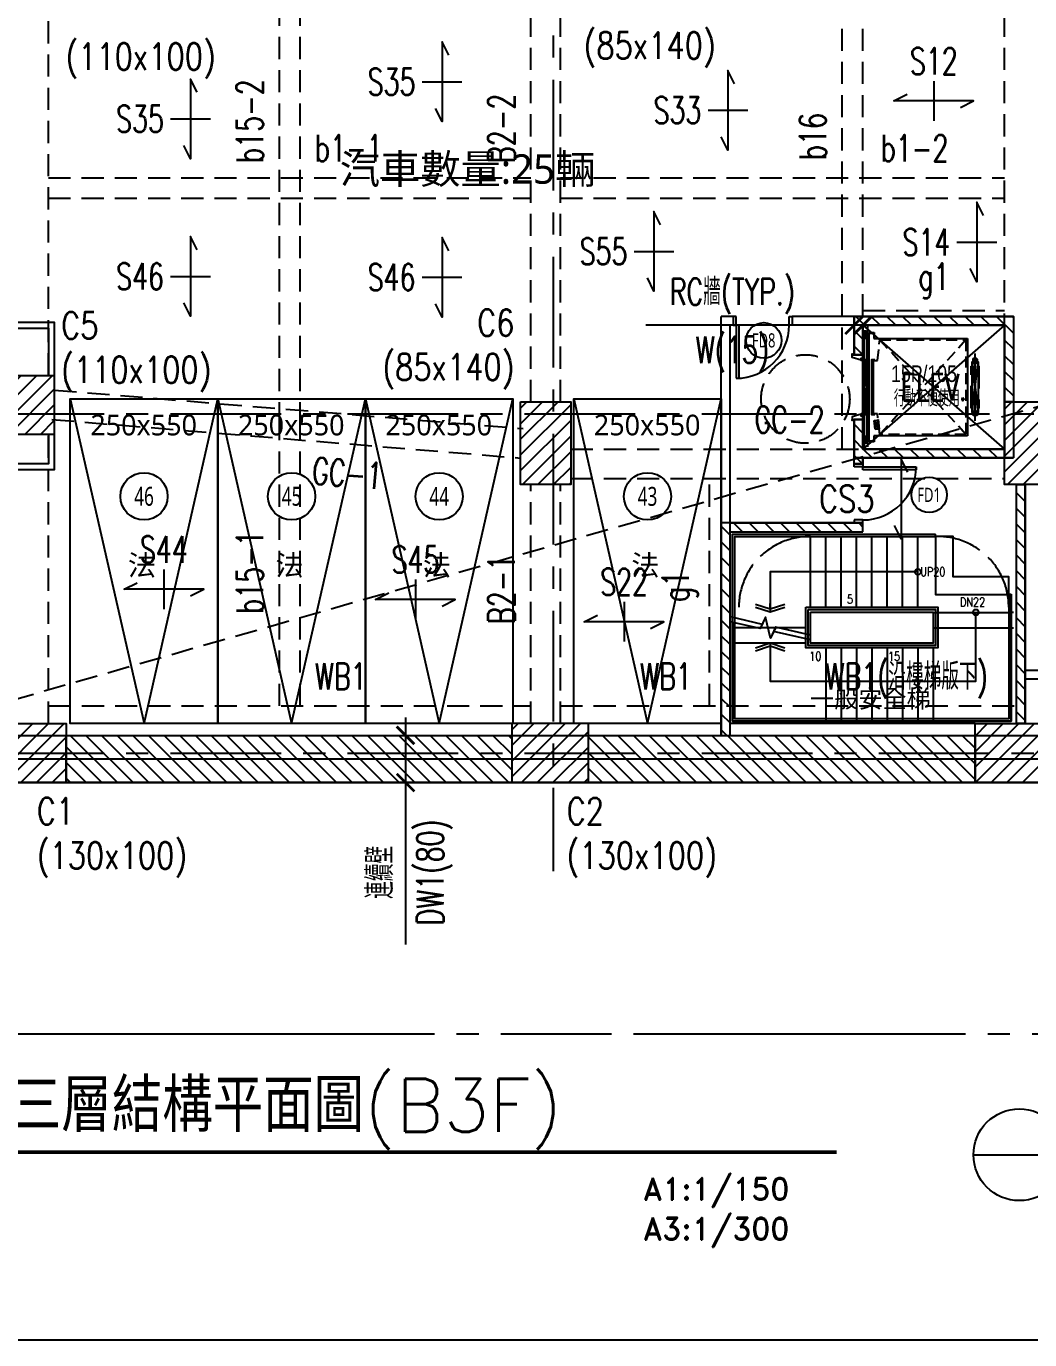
# Model space of a CAD drawing. Header units: millimetres. Extents: x -3377 to 119122, y -22007 to 15479.
# Drawn here: x 15917 to 17617, y 3880 to 6106 of the extents above; entities that cross this region are included whole.
import ezdxf
from ezdxf.enums import TextEntityAlignment as Align

# ---------------------------------------------------------------- set-up
doc = ezdxf.new("R2010")
doc.units = ezdxf.units.MM
doc.header["$LTSCALE"] = 150
doc.header["$MEASUREMENT"] = 0
for name, pattern in [('CENTER', [2, 1.25, -0.25, 0.25, -0.25]), ('CONTINOUS', [0]), ('DIVIDE2', [15.875, 6.35, -3.175, 0, -3.175, 0, -3.175]), ('DOT', [0.25, 0, -0.25]), ('HIDDEN', [0.375, 0.25, -0.125]), ('HIDDEN2', [0.1875, 0.125, -0.0625]), ('HIDDENX2', [0.75, 0.5, -0.25]), ('PHANTOM2', [31.75, 15.875, -3.175, 3.175, -3.175, 3.175, -3.175])]:
    doc.linetypes.add(name, pattern=pattern)
doc.layers.get('0').update_dxf_attribs({"plot": 0})
for name, color, linetype, plot in [('AREA', 3, 'Continuous', False), ('LABEL', 1, 'Continuous', False), ('OPEN-TAG', 4, 'Continuous', False), ('S-ARCH', 252, 'Continuous', False)]:
    doc.layers.add(name, color=color, linetype=linetype, plot=plot)
for name, color, linetype in [('BEAM', 251, 'DOT'), ('CENTER', 1, 'CENTER'), ('COL', 1, 'Continuous'), ('DIM1', 7, 'Continuous'), ('Duct', 1, 'Continuous'), ('E-TXT', 7, 'Continuous'), ('HIDDEN', 2, 'HIDDEN'), ('OPEN', 4, 'Continuous'), ('OTHER', 4, 'Continuous'), ('PARK', 4, 'Continuous'), ('S-COL', 7, 'Continuous'), ('S-COLB', 4, 'HIDDEN'), ('S-CONC', 7, 'Continuous'), ('S-CONCWALL', 30, 'Continuous'), ('S-DIM', 2, 'Continuous'), ('S-GRID', 1, 'CENTER'), ('S-HATCH-COL', 13, 'Continuous'), ('S-HATCH-CONC', 124, 'Continuous'), ('S-HATCH-CONCWALL', 161, 'Continuous'), ('S-OPEN', 13, 'Continuous'), ('S-RCBMB', 3, 'HIDDEN'), ('S-RCBMG', 2, 'HIDDEN'), ('S-SITE', 34, 'CENTER'), ('S-SLAB', 5, 'Continuous'), ('S-SLABT', 2, 'Continuous'), ('S-STAIR', 1, 'Continuous'), ('S-TEXT', 2, 'Continuous'), ('S-TEXTB', 3, 'Continuous'), ('S-TEXTC', 3, 'Continuous'), ('S-TEXTG', 2, 'Continuous'), ('S-TITLE', 2, 'Continuous'), ('STAIR', 4, 'Continuous'), ('STAIR3', 7, 'Continuous'), ('TEXT', 2, 'Continuous'), ('TITLE', 6, 'Continuous'), ('WALL', 2, 'Continuous'), ('WALL2', 3, 'Continuous')]:
    doc.layers.add(name, color=color, linetype=linetype)
doc.styles.add('3E', font='simplex.shx', dxfattribs={"width": 0.8, "height": 45, "bigfont": 'dayus.shx'})
doc.styles.add('C1', font='', dxfattribs={"bigfont": 'japanese.shx'})
doc.styles.add('CD1', font='romand', dxfattribs={"height": 3})
doc.styles.add('CHINA', font='romans.shx', dxfattribs={"width": 0.8, "bigfont": 'china.shx'})
doc.styles.add('CHINESET', font='c2.shx', dxfattribs={"bigfont": 'china.shx'})
doc.styles.add('CS4', font='romans.shx', dxfattribs={"width": 0.7, "height": 45, "bigfont": 'lsp.shx'})
doc.styles.add('HH', font='')
doc.styles.get('C1').set_extended_font_data('微軟正黑體')
doc.styles.get('HH').set_extended_font_data('Microsoft JhengHei')
doc.dimstyles.new('DIM150', dxfattribs={"dimscale": 15, "dimtxt": 3, "dimasz": 2, "dimexe": 2, "dimexo": 2, "dimgap": 1, "dimtad": 1, "dimdec": 1, "dimdsep": 46, "dimtxsty": 'CS4', "dimblk1": 'ARCHTICK', "dimblk2": 'ARCHTICK', "dimsah": 1, "dimcen": 2, "dimdle": 2, "dimadec": 0, "dimazin": 0, "dimtfac": 1, "dimtdec": 1, "dimtmove": 0, "dimatfit": 3, "dimldrblk": 'TAA', "dimfxl": 0, "dimtolj": 1, "dimarcsym": 0})

# ---------------------------------------------------------------- blocks, each defined once
blk = doc.blocks.new('LINE')
at = {"layer": 'S-GRID'}
for points in [[(-7410.87, -244.9), (-7410.87, -3085.91)], [(-11059.11, -2310.91), (-4810.87, -2310.91)], [(-11059.11, -2885.91), (-4810.87, -2885.91)]]:
    blk.add_lwpolyline(points, dxfattribs=at)
blk = doc.blocks.new('CONC')
for points in [[(-8235.9, -2855.9), (-7480.9, -2855.9), (-7480.9, -2935.9), (-8235.9, -2935.9)], [(-7350.9, -2855.9), (-6695.9, -2855.9), (-6695.9, -2935.9), (-7350.9, -2935.9)]]:
    blk.add_lwpolyline(points, close=True)
blk = doc.blocks.new('COL(B4F-B2F)')
for points in [[(-8365.9, -2245.9), (-8255.9, -2245.9), (-8255.9, -2345.9), (-8365.9, -2345.9)], [(-7465.9, -2290.9), (-7380.9, -2290.9), (-7380.9, -2430.9), (-7465.9, -2430.9)], [(-6645.9, -2290.9), (-6560.9, -2290.9), (-6560.9, -2430.9), (-6645.9, -2430.9)], [(-8365.9, -2835.9), (-8235.9, -2835.9), (-8235.9, -2935.9), (-8365.9, -2935.9)], [(-7350.9, -2835.9), (-7480.9, -2835.9), (-7480.9, -2935.9), (-7350.9, -2935.9)], [(-6695.9, -2835.9), (-6565.9, -2835.9), (-6565.9, -2935.9), (-6695.9, -2935.9)]]:
    blk.add_lwpolyline(points, close=True)
blk = doc.blocks.new('_ARCHTICK')
at = {"color": 0, "linetype": 'ByBlock', "const_width": 0.15}
blk.add_lwpolyline([(-0.5, -0.5), (0.5, 0.5)], dxfattribs=at)
blk = doc.blocks.new('*D40')
at = {"layer": 'DEFPOINTS', "color": 0, "transparency": 16777216}
for p in [(17319.9, 5599.2), (17319.9, 5599.2), (17334.9, 5599.2)]:
    blk.add_point(p, dxfattribs=at)
at = {"layer": 'S-DIM', "color": 0, "lineweight": -2, "transparency": 16777216}
for p, q in [((17319.9, 5599.2), (16967.2, 5599.2)), ((17334.9, 5599.2), (17319.9, 5599.2)), ((17334.9, 5599.2), (17364.9, 5599.2))]:
    blk.add_line(p, q, dxfattribs=at)
at = {"layer": 'S-DIM', "color": 0, "lineweight": -2, "transparency": 16777216, "xscale": 30, "yscale": 30, "zscale": 30}
blk.add_blockref('_ARCHTICK', (17319.9, 5599.2), dxfattribs=at)
at = {"layer": 'S-DIM', "color": 0, "lineweight": -2, "transparency": 16777216, "xscale": 30, "yscale": 30, "zscale": 30, "rotation": 180}
blk.add_blockref('_ARCHTICK', (17334.9, 5599.2), dxfattribs=at)
at = {"layer": 'S-DIM', "color": 0, "transparency": 16777216, "char_height": 45, "attachment_point": 5, "style": 'CS4'}
for s, insert in [('\\A1;RC牆(TYP.)', (17113.6, 5648.5)), ('\\A1;W(15)', (17113.6, 5549.9))]:
    blk.add_mtext(s, dxfattribs=dict(at, insert=insert))
blk = doc.blocks.new('TAA')
at = {"linetype": 'Continuous'}
blk.add_line((0, 0), (-1.663, 0), dxfattribs=at)
blk.add_solid([(-1.5, -0.25), (-1.5, 0.25), (0, 0)], dxfattribs=at)
blk = doc.blocks.new('*D38')
at = {"layer": 'DEFPOINTS', "color": 0, "transparency": 16777216}
for p in [(16559.9, 4904.2), (16559.9, 4824.2), (16559.9, 4824.2)]:
    blk.add_point(p, dxfattribs=at)
at = {"layer": 'S-DIM', "color": 0, "lineweight": -2, "transparency": 16777216}
for p, q in [((16559.9, 4934.2), (16559.9, 4824.2)), ((16559.9, 4824.2), (16559.9, 4549.9))]:
    blk.add_line(p, q, dxfattribs=at)
at = {"layer": 'S-DIM', "color": 0, "lineweight": -2, "transparency": 16777216, "xscale": 30, "yscale": 30, "zscale": 30}
for p, rotation in [((16559.9, 4904.2), 90), ((16559.9, 4824.2), 270)]:
    blk.add_blockref('_ARCHTICK', p, dxfattribs=dict(at, rotation=rotation))
at = {"layer": 'S-DIM', "color": 0, "transparency": 16777216, "char_height": 45, "attachment_point": 5, "rotation": 90, "style": 'CS4'}
for s, insert in [('\\A1;DW1(80)', (16609.2, 4672.1)), ('\\A1;連續壁', (16516.7, 4672.1))]:
    blk.add_mtext(s, dxfattribs=dict(at, insert=insert))
blk = doc.blocks.new('STAIR(B3F-B1F)')
at = {"linetype": 'CONTINOUS'}
for p, q in [((-6762.9, -2518.9), (-6762.9, -2514.9)), ((-6974.9, -2638.9), (-6974.9, -2518.9)), ((-6948.9, -2638.9), (-6948.9, -2518.9)), ((-6922.9, -2638.9), (-6922.9, -2518.9)), ((-6896.9, -2638.9), (-6896.9, -2518.9)), ((-6870.9, -2638.9), (-6870.9, -2518.9)), ((-6844.9, -2638.9), (-6844.9, -2518.9)), ((-6818.9, -2638.9), (-6818.9, -2518.9)), ((-6792.9, -2638.9), (-6792.9, -2518.9)), ((-6638.9, -2616.9), (-6634.9, -2616.9)), ((-6766.9, -2647.5), (-6638.9, -2647.5)), ((-6634.9, -2646.9), (-6630.9, -2646.9)), ((-6766.9, -2673.5), (-6638.9, -2673.5)), ((-6634.9, -2673.5), (-6630.9, -2673.5)), ((-6948.9, -2707.9), (-6948.9, -2835.9)), ((-6922.9, -2707.9), (-6922.9, -2835.9)), ((-6896.9, -2707.9), (-6896.9, -2835.9)), ((-6870.9, -2707.9), (-6870.9, -2835.9)), ((-6844.9, -2707.9), (-6844.9, -2835.9)), ((-6818.9, -2707.9), (-6818.9, -2835.9)), ((-6792.9, -2707.9), (-6792.9, -2835.9)), ((-6766.9, -2707.9), (-6766.9, -2835.9))]:
    blk.add_line(p, q, dxfattribs=at)
for p, q in [((-7042.9, -2642.3), (-7042.9, -2632.3)), ((-7110.9, -2654.7), (-7056.4, -2667.7)), ((-6974.9, -2694.3), (-7037.3, -2680.2)), ((-7042.9, -2704.9), (-7042.9, -2714.9)), ((-6695.9, -2835.9), (-7110.9, -2835.9))]:
    blk.add_line(p, q)
for points in [[(-6634.9, -2616.9), (-6634.9, -2831.9), (-7106.9, -2831.9), (-7106.9, -2514.9), (-6762.9, -2514.9)], [(-6638.9, -2616.9), (-6638.9, -2827.9), (-7102.9, -2827.9), (-7102.9, -2518.9), (-6762.9, -2518.9)], [(-7106.9, -2664.5), (-7106.9, -2831.9), (-6634.9, -2831.9), (-6634.9, -2616.9)], [(-6982.9, -2673.9), (-7102.9, -2673.9)], [(-6982.9, -2699.9), (-7102.9, -2699.9)]]:
    blk.add_lwpolyline(points, dxfattribs=at)
for points in [[(-6792.9, -2578.9), (-7042.9, -2578.9), (-7042.9, -2647.3)], [(-7018.1, -2634.2), (-7042.9, -2642.3), (-7067.7, -2634.2)], [(-7018.1, -2639.2), (-7042.9, -2647.3), (-7067.7, -2639.2)], [(-7042.9, -2699.9), (-7042.9, -2763.9), (-6694.7, -2763.9), (-6694.7, -2647.5)], [(-6974.9, -2686.1), (-7033.7, -2672.8), (-7042.5, -2691.3), (-7051.1, -2655.9), (-7059.9, -2675.1), (-7110.9, -2663.5)], [(-7018.1, -2708), (-7042.9, -2699.9), (-7067.7, -2708)], [(-7018.1, -2713), (-7042.9, -2704.9), (-7067.7, -2713)]]:
    blk.add_lwpolyline(points)
for points in [[(-6982.9, -2638.9), (-6758.9, -2638.9), (-6758.9, -2707.9), (-6982.9, -2707.9)], [(-6978.9, -2642.9), (-6762.9, -2642.9), (-6762.9, -2703.9), (-6978.9, -2703.9)], [(-6974.9, -2646.9), (-6766.9, -2646.9), (-6766.9, -2699.9), (-6974.9, -2699.9)]]:
    blk.add_lwpolyline(points, close=True, dxfattribs=at)
for centre in [(-6792.9, -2578.9), (-6694.7, -2647.5)]:
    blk.add_circle(centre, 5)
at = {"linetype": 'HIDDEN'}
for centre, start, end in [((-6976.2, -2638.9), 89.3861, 179.8934), ((-6758.9, -2638.9), 0, 90)]:
    blk.add_arc(centre, 120, start, end, dxfattribs=at)
at = {"style": 'CHINA', "width": 0.8}
for s, p in [('UP', (-6788.8, -2586.2)), ('DN', (-6721.5, -2637.5))]:
    blk.add_text(s, height=15, dxfattribs=at).set_placement(p)
blk = doc.blocks.new('WALL(B3F-B2F)')
for points in [[(-6645.9, -2290.9), (-6645.9, -2160.9), (-6885.9, -2160.9), (-6885.9, -2210.9), (-6900.9, -2210.9), (-6900.9, -2145.9), (-6630.9, -2145.9), (-6630.9, -2290.9), (-6645.9, -2290.9)], [(-6645.9, -2385.9), (-6885.9, -2385.9), (-6885.9, -2395.9), (-6900.9, -2395.9), (-6900.9, -2320.9), (-6885.9, -2320.9), (-6885.9, -2370.9), (-6645.9, -2370.9), (-6645.9, -2385.9)], [(-6885.9, -2510.9), (-6885.9, -2495.9), (-7125.9, -2495.9), (-7125.9, -2855.9), (-7110.9, -2855.9), (-7110.9, -2510.9), (-6885.9, -2510.9)]]:
    blk.add_lwpolyline(points)
blk.add_lwpolyline([(-6610.9, -2835.9), (-6625.9, -2835.9), (-6625.9, -2430.9), (-6610.9, -2430.9)], close=True)
blk = doc.blocks.new('DwFm')
blk.add_lwpolyline([(-12110.4, -3880.1), (0, -3880.1)])
at = {"layer": 'DEFPOINTS', "color": 252, "linetype": 'HIDDEN'}
blk.add_lwpolyline([(-6560.9, -2290.9), (-12110.4, -3880.1)], dxfattribs=at)
blk = doc.blocks.new('A$C0CC372D5')
at = {"color": 252, "ltscale": 10}
for p, q in [((-323.2, 108), (-323.2, 120)), ((-323.2, -58), (-323.2, -80))]:
    blk.add_line(p, q, dxfattribs=at)
at = {"color": 252, "linetype": 'HIDDEN2'}
for p, q in [((-150.5, 105), (-296.5, -55)), ((-150.5, -55), (-296.5, 105))]:
    blk.add_line(p, q, dxfattribs=at)
at = {"color": 252, "linetype": 'DIVIDE2'}
for points in [[(-324, -25.2), (-324, -67.5), (-318, -67.5), (-318, 117.5), (-324, 117.5), (-324, 75.2)], [(-305.9, -57.5), (-305.9, -67.9), (-314.5, -67.9), (-314.5, 117.9), (-305.9, 117.9), (-305.9, 107.5)]]:
    blk.add_lwpolyline(points, dxfattribs=at)
at = {"color": 252, "ltscale": 10}
for points in [[(-319.5, 108), (-319.5, 120), (-323.5, 120), (-323.5, 108)], [(-307, -21.5), (-307, 71.5), (-310.8, 71.5), (-310.8, -21.5)], [(-319.5, -58), (-319.5, -70), (-323.5, -70), (-323.5, -58)]]:
    blk.add_lwpolyline(points, close=True, dxfattribs=at)
at = {"color": 252, "linetype": 'PHANTOM2'}
blk.add_lwpolyline([(-317.5, -62.5), (-317.5, 112.5), (-322.8, 112.5), (-322.8, -62.5)], close=True, dxfattribs=at)
blk.add_lwpolyline([(-314.5, 25), (-314.5, 116.5), (-306.5, 116.5), (-306.5, 107.5), (-148, 107.5), (-148, -57.5), (-306.5, -57.5), (-306.5, -66.5), (-314.5, -66.5), (-314.5, 25)], dxfattribs=at)
at = {"color": 252, "linetype": 'HIDDEN2'}
for points in [[(-306.5, 73), (-306.5, 70), (-300.5, 70), (-296.5, 105), (-150.5, 105), (-150.5, -55), (-296.5, -55), (-300.5, -20), (-306.5, -20), (-306.5, -23)], [(-304.5, -46.4), (-298.1, -45.7), (-306.2, -31.5), (-298.1, -45.7), (-304.5, -46.4), (-306.2, -31.5), (-299.8, -30.8), (-298.1, -45.7), (-299.8, -30.8), (-304.5, -46.4)], [(-299.8, -30.8), (-299.8, -30), (-299.3, -30), (-297.5, -46.4), (-298, -46.4), (-298.1, -45.7)]]:
    blk.add_lwpolyline(points, dxfattribs=at)
at = {"color": 252, "ltscale": 10}
for points in [[(-325, 81.5), (-325, 80), (-323.8, 74.4), (-322.8, 74.4), (-322.8, 70), (-327.8, 70), (-327.8, 73.9), (-327.8, 71), (-343, 75), (-343, 81.5), (-343, 80), (-340, 80), (-340, 81.5), (-340, 80), (-325, 80)], [(-317.2, 25), (-317.2, 26.8), (-318.3, 26.8), (-318.3, 71.5), (-322.3, 71.5), (-322.3, -21.5), (-318.3, -21.5), (-318.3, 23.2), (-317.2, 23.2), (-317.2, 25)], [(-130, 68), (-140, 68), (-130, -18), (-140, 68), (-130, 68), (-130, -18), (-140, -18), (-140, 68), (-140, -18), (-130, 68)], [(-325, -31.5), (-325, -30), (-323.8, -24.4), (-322.8, -24.4), (-322.8, -20), (-327.8, -20), (-327.8, -23.9), (-327.8, -21), (-343, -25), (-343, -31.5), (-343, -30), (-340, -30), (-340, -31.5), (-340, -30), (-325, -30)]]:
    blk.add_lwpolyline(points, dxfattribs=at)
for points in [[(-139, 68.5), (-131, 68.5), (-131, 71.8), (-132.5, 73.3), (-133.9, 73.3), (-133.9, 69.7, -0.414214), (-134.1, 69.5), (-135.9, 69.5, -0.414214), (-136.1, 69.7), (-136.1, 73.3), (-137.5, 73.3), (-139, 71.8), (-139, 68), (-131, 68), (-131, 68.5)], [(-139, -18.4), (-131, -18.4), (-131, -21.8), (-132.5, -23.3), (-133.9, -23.3), (-133.9, -19.7, 0.414214), (-134.1, -19.5), (-135.9, -19.5, 0.414214), (-136.1, -19.7), (-136.1, -23.3), (-137.5, -23.3), (-139, -21.8), (-139, -18), (-131, -18), (-131, -18.4)]]:
    blk.add_lwpolyline(points, format="xyb", dxfattribs=at)
for centre in [(-321.7, 116.5), (-321.7, 116.5), (-321.7, 111.5), (-321.7, 111.5), (-321.7, -61.5), (-321.7, -61.5), (-321.7, -66.5), (-321.7, -66.5)]:
    blk.add_circle(centre, 0.425, dxfattribs=at)
at = {"color": 252, "linetype": 'HIDDENX2'}
for centre, start, end in [((-415.3, -348), 89.3861, 179.8934), ((-198, -348), 0, 90)]:
    blk.add_arc(centre, 120, start, end, dxfattribs=at)
at = {"layer": 'AREA', "color": 252}
blk.add_lwpolyline([(-910, 1305), (-2160.2, 1305, 1.444326), (-2878.4, -605), (-1801.2, -605), (1040, -605), (1040, 70), (1560, 70), (1560, 710), (1040, 710), (1040, 1305), (5, 1305), (5, 1335), (-910, 1335)], format="xyb", close=True, dxfattribs=at)
at = {"layer": 'BEAM', "color": 252, "linetype": 'HIDDEN'}
blk.add_line((-317.5, 130), (-317.5, -80), dxfattribs=at)
at = {"layer": 'CENTER', "color": 252}
blk.add_line((-135, -32.1), (-135, 82.1), dxfattribs=at)
at = {"layer": 'COL', "color": 252}
for points in [[(-1805, 45), (-1695, 45), (-1695, -55), (-1805, -55)], [(-905, 0), (-820, 0), (-820, -140), (-905, -140)], [(-85, 0), (0, 0), (0, -140), (-85, -140)], [(-1805, -545), (-1675, -545), (-1675, -645), (-1805, -645)], [(-790, -545), (-920, -545), (-920, -645), (-790, -645)], [(-135, -545), (-5, -545), (-5, -645), (-135, -645)]]:
    blk.add_lwpolyline(points, close=True, dxfattribs=at)
at = {"layer": 'DIM1', "color": 252, "linetype": 'HIDDEN'}
blk.add_circle((-422.5, 4.9), 75, dxfattribs=at)
at = {"layer": 'Duct', "color": 252, "linetype": 'CENTER', "ltscale": 3}
blk.add_lwpolyline([(-4158.3, -1071.5), (-4158.3, 185.7), (-4158.4, 1773.2), (1649.9, 1773.1), (1649.4, 185.7), (1649, -1071.5), (-1332.8, -1071.5)], close=True, dxfattribs=at)
at = {"layer": 'HIDDEN', "color": 252}
blk.add_lwpolyline([(-128.5, 60.5), (-128.5, -10.5, -0.414214), (-129, -11), (-130.4, -11, 0.385314), (-130.9, -11.4), (-131.4, -16, -0.385314), (-131.9, -16.5), (-138.1, -16.5, -0.385314), (-138.6, -16), (-139.1, -11.4, 0.385314), (-139.6, -11), (-141, -11, -0.414214), (-141.5, -10.5), (-141.5, 60.5, -0.414214), (-141, 61), (-139.6, 61, 0.385314), (-139.1, 61.5), (-138.6, 66.1, -0.385314), (-138.1, 66.5), (-131.9, 66.5, -0.385314), (-131.4, 66.1), (-130.9, 61.5, 0.385314), (-130.4, 61), (-129, 61, -0.414214), (-128.5, 60.5, -1)], format="xyb", dxfattribs=at)
at = {"layer": 'LABEL', "color": 252}
blk.add_lwpolyline([(-137.8, -1275.7), (1218.4, -1275.7)], dxfattribs=at)
at = {"layer": 'LABEL', "color": 252, "linetype": 'Continuous'}
blk.add_arc((-60, -1275.7), 77.8, 180.0000014999924, 179.9999985000077, dxfattribs=at)
at = {"layer": 'OPEN', "color": 252, "linetype": 'Continuous'}
for p, q in [((-540, 145), (-545, 145)), ((-540, 130), (-540, 145)), ((-450, 130), (-450, 145)), ((-450, 145), (-445, 145)), ((-545, 130), (-540, 130)), ((-540, 130), (-540, 40)), ((-535, 130), (-540, 130)), ((-535, 40), (-535, 130)), ((-445, 130), (-450, 130)), ((-540, 40), (-535, 40)), ((-340, -110), (-340, -105)), ((-325, -110), (-340, -110)), ((-325, -105), (-325, -110)), ((-325, -110), (-235, -110)), ((-325, -115), (-325, -110)), ((-235, -110), (-235, -115)), ((-235, -115), (-325, -115)), ((-325, -200), (-340, -200)), ((-340, -200), (-340, -205)), ((-325, -205), (-325, -200))]:
    blk.add_line(p, q, dxfattribs=at)
for centre in [(-540, 130), (-325, -110)]:
    blk.add_arc(centre, 90, 270, 0, dxfattribs=at)
at = {"layer": 'OPEN-TAG', "color": 252}
for centre in [(-493, 104.3), (-212.9, -157.5)]:
    blk.add_circle(centre, 30, dxfattribs=at)
at = {"layer": 'OTHER', "color": 252}
for p, q in [((-550, -363.8), (-495.5, -376.7)), ((-414, -403.3), (-476.4, -389.3))]:
    blk.add_line(p, q, dxfattribs=at)
blk.add_lwpolyline([(-414, -395.1), (-472.9, -381.9), (-481.7, -400.4), (-490.2, -365), (-499, -384.2), (-550, -372.6)], dxfattribs=at)
at = {"layer": 'PARK', "color": 252}
for points in [[(-1668, 5), (-1418, 5), (-1418, -545), (-1668, -545), (-1668, 5), (-1543, -545), (-1418, 5)], [(-1418, 5), (-1168, 5), (-1168, -545), (-1418, -545), (-1418, 5), (-1293, -545), (-1168, 5)], [(-1168, 5), (-918, 5), (-918, -545), (-1168, -545), (-1168, 5), (-1043, -545), (-918, 5)], [(-815, 5), (-565, 5), (-565, -545), (-815, -545), (-815, 5), (-690, -545), (-565, 5)]]:
    blk.add_lwpolyline(points, dxfattribs=at)
for centre in [(-1543, -160), (-1293, -160), (-1043, -160), (-690, -160)]:
    blk.add_circle(centre, 40, dxfattribs=at)
at = {"layer": 'STAIR', "color": 252, "linetype": 'CONTINOUS'}
for p, q in [((-414, -348), (-414, -228)), ((-388, -348), (-388, -228)), ((-362, -348), (-362, -228)), ((-336, -348), (-336, -228)), ((-310, -348), (-310, -228)), ((-284, -348), (-284, -228)), ((-258, -348), (-258, -228)), ((-232, -348), (-232, -228)), ((-202, -228), (-202, -224)), ((-78, -326), (-74, -326)), ((-74, -356), (-70, -356)), ((-206, -356.6), (-78, -356.6)), ((-206, -382.6), (-78, -382.6)), ((-74, -382.6), (-70, -382.6)), ((-388, -417), (-388, -545)), ((-362, -417), (-362, -545)), ((-336, -417), (-336, -545)), ((-310, -417), (-310, -545)), ((-284, -417), (-284, -545)), ((-258, -417), (-258, -545)), ((-232, -417), (-232, -545)), ((-206, -417), (-206, -545))]:
    blk.add_line(p, q, dxfattribs=at)
for points in [[(-74, -326), (-74, -541), (-546, -541), (-546, -224), (-202, -224)], [(-78, -326), (-78, -537), (-542, -537), (-542, -228), (-202, -228)], [(-202, -296.6), (-202, -326.6), (-78, -326.6), (-78, -296.6), (-146, -296.6), (-172, -296.6), (-172, -228), (-202, -228), (-202, -296), (-202, -326.6)], [(-546, -373.5), (-546, -541), (-74, -541), (-74, -326)], [(-422, -383), (-542, -383)], [(-422, -409), (-542, -409)]]:
    blk.add_lwpolyline(points, dxfattribs=at)
for points in [[(-422, -348), (-198, -348), (-198, -417), (-422, -417)], [(-418, -352), (-202, -352), (-202, -413), (-418, -413)], [(-414, -356), (-206, -356), (-206, -409), (-414, -409)]]:
    blk.add_lwpolyline(points, close=True, dxfattribs=at)
at = {"layer": 'STAIR3', "color": 252}
for p, q in [((-482, -351.4), (-482, -341.4)), ((-482, -414), (-482, -424)), ((-135, -545), (-550, -545))]:
    blk.add_line(p, q, dxfattribs=at)
for points in [[(-232, -288), (-482, -288), (-482, -356.4)], [(-457.2, -343.3), (-482, -351.4), (-506.8, -343.3)], [(-457.2, -348.3), (-482, -356.4), (-506.8, -348.3)], [(-482, -409), (-482, -473), (-133.8, -473), (-133.8, -356.6)], [(-457.2, -417.1), (-482, -409), (-506.8, -417.1)], [(-457.2, -422.1), (-482, -414), (-506.8, -422.1)]]:
    blk.add_lwpolyline(points, dxfattribs=at)
at = {"layer": 'WALL', "color": 252}
for p, q in [((-565, -565), (-565, 145)), ((-545, 145), (-565, 145)), ((-545, 145), (-545, 130)), ((-340, 145), (-445, 145)), ((-445, 145), (-445, 130)), ((-70, 145), (-340, 145)), ((-340, 145), (-340, 80)), ((-70, 145), (-70, -95)), ((-550, -565), (-550, 130)), ((-545, 130), (-550, 130)), ((-340, 130), (-445, 130)), ((-325, 80), (-325, 130)), ((-85, 130), (-325, 130)), ((-310, 130), (-85, 130)), ((-310, 130), (-85, 130)), ((-85, 130), (-85, -80)), ((-340, 80), (-325, 80)), ((-325, -30), (-340, -30)), ((-340, -30), (-340, -95)), ((-325, -80), (-325, -30)), ((-85, -80), (-325, -80)), ((-340, -95), (-70, -95)), ((-70, -95), (-340, -95)), ((-340, -105), (-340, -95)), ((-340, -105), (-325, -105)), ((-325, -105), (-325, -95)), ((-65, -545), (-65, -140)), ((-50, -545), (-50, -140)), ((-550, -205), (-325, -205)), ((-550, -220), (-325, -220)), ((-325, -220), (-325, -205))]:
    blk.add_line(p, q, dxfattribs=at)
for points in [[(-950, 1345), (-2145.3, 1345, 1.434028), (-2878.4, -645), (-1801.2, -645), (1080, -645), (1080, 30), (1600, 30), (1600, 750), (1080, 750), (1080, 1345), (45, 1345), (45, 1375), (-950, 1375)], [(-870, 1265), (-2175.4, 1265, 1.455344), (-2878.4, -565), (-1801.2, -565), (1000, -565), (1000, 110), (1520, 110), (1520, 670), (1000, 670), (1000, 1265), (-35, 1265), (-35, 1295), (-870, 1295)]]:
    blk.add_lwpolyline(points, format="xyb", close=True, dxfattribs=at)
for points in [[(195, -565), (195, -455), (-50, -455)], [(180, -565), (180, -470), (-50, -470)]]:
    blk.add_lwpolyline(points, dxfattribs=at)
at = {"layer": 'WALL2', "color": 252}
for points in [[(-1805, -55), (-1835, -55), (-1835, 135), (-1695, 135), (-1695, 45)], [(-1805, -45), (-1825, -45), (-1825, 125), (-1705, 125), (-1705, 45)], [(-1695, -55), (-1695, -115), (-1835, -115), (-1835, -55)], [(-1705, -55), (-1705, -105), (-1825, -105), (-1825, -55)]]:
    blk.add_lwpolyline(points, dxfattribs=at)
at = {"color": 252, "style": 'HH'}
for s, p in [('250x550', (-1543.6, -56.7)), ('250x550', (-1293.6, -56.7)), ('250x550', (-1043.6, -56.7)), ('250x550', (-690.6, -56.7)), ('法', (-1546.6, -294.2)), ('法', (-1296.6, -294.2)), ('法', (-1046.6, -294.2)), ('法', (-693.6, -294.2))]:
    blk.add_text(s, height=35, dxfattribs=at).set_placement(p, align=Align.CENTER)
at = {"layer": 'E-TXT', "color": 252, "style": 'CHINESET'}
for s, width, p in [('15P/105', 0.8, (-165.8, 33.8)), ('行動不便使用', 0.7, (-160.9, -7.7))]:
    blk.add_text(s, height=28, dxfattribs=dict(at, width=width)).set_placement(p, align=Align.RIGHT)
at = {"layer": 'OPEN-TAG', "color": 252, "style": 'C1', "width": 0.7}
for s, p in [('FD8', (-493.2, 104.3)), ('FD1', (-213, -157.5))]:
    blk.add_text(s, height=24, dxfattribs=at).set_placement(p, align=Align.MIDDLE)
at = {"layer": 'PARK', "color": 252, "style": 'C1', "width": 0.7}
for s, p in [('46', (-1543, -160)), ('45', (-1293, -160)), ('44', (-1043, -160)), ('43', (-690, -160))]:
    blk.add_text(s, height=32, dxfattribs=at).set_placement(p, align=Align.MIDDLE)
at = {"layer": 'TEXT', "color": 252, "style": 'CHINA', "width": 0.8}
for s, p in [('UP20', (-227.9, -295.3)), ('5', (-352.3, -341.8)), ('DN22', (-160.6, -346.6)), ('10', (-416.1, -438.6)), ('15', (-282.5, -438.6))]:
    blk.add_text(s, height=15, dxfattribs=at).set_placement(p)
at = {"layer": 'TEXT', "color": 252, "style": 'HH'}
blk.add_text('一般安全梯', height=30, dxfattribs=at).set_placement((-312.5, -518.2), align=Align.CENTER)
at = {"layer": 'TITLE', "color": 252, "linetype": 'Continuous', "style": 'HH'}
blk.add_text('汽車數量:25輛', height=50, dxfattribs=at).set_placement((-1211.4, 369.7))
blk = doc.blocks.new('2022-0217')
blk.add_blockref('A$C0CC372D5', (5549.5, -2290.9))

msp = doc.modelspace()

# ---------------------------------------------------------------- hatches: boundary and pattern name
at = {"layer": 'S-HATCH-COL'}
h = msp.add_hatch(dxfattribs=at)
h.set_pattern_fill('ANSI31', color=256, scale=150, style=0)
h.paths.add_polyline_path([(14794.93, 6339.23), (14684.93, 6339.23), (14684.93, 6429.23), (14794.93, 6429.23)])
h.paths.add_polyline_path([(14794.93, 5489.23), (14684.93, 5489.23), (14684.93, 5579.23), (14794.93, 5579.23)])
h.paths.add_polyline_path([(18629.93, 6239.23), (18739.93, 6239.23), (18739.93, 6139.23), (18629.93, 6139.23)])
h.paths.add_polyline_path([(18629.93, 5499.23), (18739.93, 5499.23), (18739.93, 5399.23), (18629.93, 5399.23)])
h.paths.add_polyline_path([(18609.93, 4924.23), (18739.93, 4924.23), (18739.93, 4824.23), (18609.93, 4824.23)])
h.paths.add_polyline_path([(17524.93, 4924.23), (17654.93, 4924.23), (17654.93, 4824.23), (17524.93, 4824.23)])
h.paths.add_polyline_path([(16869.93, 4924.23), (16739.93, 4924.23), (16739.93, 4824.23), (16869.93, 4824.23)])
h.paths.add_polyline_path([(15854.93, 6814.23), (15984.93, 6814.23), (15984.93, 6714.23), (15854.93, 6714.23)])
h.paths.add_polyline_path([(15854.93, 6249.23), (15964.93, 6249.23), (15964.93, 6149.23), (15854.93, 6149.23)])
h.paths.add_polyline_path([(15854.93, 5514.23), (15964.93, 5514.23), (15964.93, 5414.23), (15854.93, 5414.23)])
h.paths.add_polyline_path([(15854.93, 4924.23), (15984.93, 4924.23), (15984.93, 4824.23), (15854.93, 4824.23)])
h.paths.add_polyline_path([(16839.93, 6814.23), (16709.93, 6814.23), (16709.93, 6714.23), (16839.93, 6714.23)])
h.paths.add_polyline_path([(17574.93, 5469.23), (17659.93, 5469.23), (17659.93, 5329.23), (17574.93, 5329.23)])
h.paths.add_polyline_path([(17574.93, 6294.23), (17659.93, 6294.23), (17659.93, 6154.23), (17574.93, 6154.23)])
h.paths.add_polyline_path([(16839.93, 6294.23), (16754.93, 6294.23), (16754.93, 6154.23), (16839.93, 6154.23)])
h.paths.add_polyline_path([(16754.93, 5469.23), (16839.93, 5469.23), (16839.93, 5329.23), (16754.93, 5329.23)])
h.paths.add_polyline_path([(17574.93, 6814.23), (17704.93, 6814.23), (17704.93, 6714.23), (17574.93, 6714.23)])
h.paths.add_polyline_path([(18609.93, 6814.23), (18739.93, 6814.23), (18739.93, 6714.23), (18609.93, 6714.23)])
h.paths.add_polyline_path([(14297.83, 5919.23), (14367.83, 5919.23), (14367.83, 5989.23), (14297.83, 5989.23)])
at = {"layer": 'S-HATCH-CONC'}
h = msp.add_hatch(dxfattribs=at)
h.set_pattern_fill('ANSI31', color=256, scale=150, angle=90, style=0)
h.set_pattern_definition([(135, (12110.4, 3880.068), (-13.25825, -13.25825), [])])
h.paths.add_polyline_path([(18659.93, 5499.23), (19259.93, 5499.23), (19259.93, 6219.23), (18739.93, 6219.23), (18739.93, 6139.23), (19179.93, 6139.23), (19179.93, 5579.23), (18659.93, 5579.23)])
h.paths.add_polyline_path([(18659.93, 6714.23), (18739.93, 6714.23), (18739.93, 6239.23), (18659.93, 6239.23)])
h.paths.add_polyline_path([(18739.93, 5399.23), (18659.93, 5399.23), (18659.93, 4924.23), (18739.93, 4924.23)])
h.paths.add_polyline_path([(15984.93, 4904.23), (16739.93, 4904.23), (16739.93, 4824.23), (15984.93, 4824.23)])
h.paths.add_polyline_path([(16869.93, 4904.23), (17524.93, 4904.23), (17524.93, 4824.23), (16869.93, 4824.23)])
h.paths.add_polyline_path([(17654.93, 4904.23), (18609.93, 4904.23), (18609.93, 4824.23), (17654.93, 4824.23)])
edge = h.paths.add_edge_path()
edge.add_line((15854.93, 4824.23), (14781.58, 4824.23))
edge.add_arc((14781.58, 5954.23), 1130, 49.55789, 269.99999, ccw=False)
edge.add_line((15514.59, 6814.23), (15854.93, 6814.23))
edge.add_line((15854.93, 6814.23), (15854.93, 6734.23))
edge.add_line((15854.93, 6734.23), (15484.5, 6734.23))
edge.add_arc((14781.58, 5954.23), 1050, 47.97535, 269.99999)
edge.add_line((14781.58, 4904.23), (15854.93, 4904.23))
edge.add_line((15854.93, 4904.23), (15854.93, 4824.23))
h.paths.add_polyline_path([(15984.93, 6814.23), (16709.93, 6814.23), (16709.93, 6734.23), (15984.93, 6734.23)])
h.paths.add_polyline_path([(17574.93, 6764.23), (16839.93, 6764.23), (16839.93, 6814.23), (16709.93, 6814.23), (16709.93, 6844.23), (17704.93, 6844.23), (17704.93, 6814.23), (17574.93, 6814.23)])
h.paths.add_polyline_path([(17704.93, 6814.23), (18609.93, 6814.23), (18609.93, 6734.23), (17704.93, 6734.23)])
at = {"layer": 'S-HATCH-CONCWALL'}
h = msp.add_hatch(dxfattribs=at)
h.set_pattern_fill('ANSI31', color=256, scale=150, angle=90, style=0)
h.paths.add_polyline_path([(17574.93, 5374.23), (17334.93, 5374.23), (17334.93, 5364.23), (17319.93, 5364.23), (17319.93, 5439.23), (17334.93, 5439.23), (17334.93, 5389.23), (17574.93, 5389.23)])
h.paths.add_polyline_path([(17574.93, 5469.23), (17574.93, 5599.23), (17334.93, 5599.23), (17334.93, 5549.23), (17319.93, 5549.23), (17319.93, 5614.23), (17589.93, 5614.23), (17589.93, 5469.23)])
h.paths.add_polyline_path([(17334.93, 5249.23), (17334.93, 5264.23), (17094.93, 5264.23), (17094.93, 4904.23), (17109.93, 4904.23), (17109.93, 5249.23)])
h.paths.add_polyline_path([(17609.93, 4924.23), (17594.93, 4924.23), (17594.93, 5329.23), (17609.93, 5329.23)])

# ---------------------------------------------------------------- linework, layer by layer
at = {"layer": 'S-OPEN'}
for p, q in [((17334.93, 5599.23), (17574.93, 5389.23)), ((17574.93, 5599.23), (17334.93, 5389.23))]:
    msp.add_line(p, q, dxfattribs=at)
at = {"layer": 'S-RCBMB'}
for p, q in [((17299.93, 5389.23), (17299.93, 6199.23)), ((17334.93, 5389.23), (17334.93, 6199.23)), ((16346.18, 5431.42), (16346.18, 6174.23)), ((16381.18, 5431.42), (16381.18, 6174.23)), ((15954.93, 5849.23), (16772.43, 5849.23)), ((16822.43, 5849.23), (17574.93, 5849.23)), ((15954.93, 5814.23), (16772.43, 5814.23)), ((16822.43, 5814.23), (17574.93, 5814.23)), ((17334.93, 5624.23), (17574.93, 5624.23)), ((17334.93, 5599.23), (17574.93, 5599.23)), ((16346.18, 4954.23), (16346.18, 5431.42)), ((16381.18, 4954.23), (16381.18, 5431.42)), ((17074.93, 4954.23), (17074.93, 5339.23)), ((17109.93, 4954.23), (17109.93, 5339.23))]:
    msp.add_line(p, q, dxfattribs=at)
at = {"layer": 'S-RCBMG'}
for p, q in [((15954.93, 5514.23), (15954.93, 6149.23)), ((16772.43, 5469.23), (16772.43, 6154.23)), ((16822.43, 5469.23), (16822.43, 6154.23)), ((17574.93, 5469.23), (17574.93, 6154.23)), ((15964.93, 5489.31), (16759.03, 5423.98)), ((15960.83, 5439.48), (16754.93, 5374.14)), ((15954.93, 4924.23), (15954.93, 5414.23)), ((16839.93, 5389.23), (17574.93, 5389.23)), ((16772.43, 4924.23), (16772.43, 5329.23)), ((16822.43, 4924.23), (16822.43, 5329.23)), ((16839.93, 5339.23), (17574.93, 5339.23)), ((17594.93, 4924.23), (17594.93, 5329.23)), ((15955.41, 4954.23), (16772.43, 4954.23)), ((16822.43, 4954.23), (17594.93, 4954.23)), ((15955.41, 4904.23), (16772.43, 4904.23)), ((16822.43, 4904.23), (17594.93, 4904.23))]:
    msp.add_line(p, q, dxfattribs=at)
at = {"layer": 'S-SITE'}
msp.add_lwpolyline([(13501.58, 4397.74), (13501.6, 5654.97), (13501.58, 7242.46), (19309.83, 7242.33), (19309.31, 5654.88), (19308.9, 4397.74), (16327.11, 4397.75)], close=True, dxfattribs=at)
at = {"layer": 'S-SLAB'}
msp.add_lwpolyline([(18739.93, 4824.23), (14781.58, 4824.23, -1.4340277), (15514.59, 6814.23), (16709.93, 6814.23), (16709.93, 6844.23), (17704.93, 6844.23), (17704.93, 6814.23), (18739.93, 6814.23), (18739.93, 6219.23), (19259.93, 6219.23), (19259.93, 5499.23), (18739.93, 5499.23), (18739.93, 4824.23)], format="xyb", dxfattribs=at)
msp.add_lwpolyline([(17334.93, 5599.23), (17574.93, 5599.23), (17574.93, 5389.23), (17334.93, 5389.23)], close=True, dxfattribs=at)
at = {"layer": 'S-SLABT', "color": 1}
for p, q in [((16588.06, 6011.73), (16655.56, 6011.73)), ((17454.93, 6012.98), (17454.93, 5945.48)), ((16161.81, 5948.89), (16229.31, 5948.89)), ((17072.43, 5963.47), (17139.93, 5963.47)), ((16947.12, 5724.35), (17014.62, 5724.35)), ((17494.01, 5740.09), (17561.51, 5740.09)), ((16161.81, 5681.97), (16229.31, 5681.97)), ((16588.06, 5680.53), (16655.56, 5680.53)), ((16150.56, 5185.44), (16150.56, 5117.94)), ((16576.81, 5168.31), (16576.81, 5100.81)), ((16930.17, 5130.48), (16930.17, 5062.98))]:
    msp.add_line(p, q, dxfattribs=at)
for points in [[(16633.06, 6056.73), (16621.81, 6079.23), (16621.81, 5944.23), (16610.56, 5966.73)], [(16206.81, 5993.89), (16195.56, 6016.39), (16195.56, 5881.39), (16184.31, 5903.89)], [(17117.43, 6008.47), (17106.18, 6030.97), (17106.18, 5895.97), (17094.93, 5918.47)], [(17499.93, 5967.98), (17522.43, 5979.23), (17387.43, 5979.23), (17409.93, 5990.48)], [(16992.12, 5769.35), (16980.87, 5791.85), (16980.87, 5656.85), (16969.62, 5679.35)], [(17539.01, 5785.09), (17527.76, 5807.59), (17527.76, 5672.59), (17516.51, 5695.09)], [(16206.81, 5726.97), (16195.56, 5749.47), (16195.56, 5614.47), (16184.31, 5636.97)], [(16633.06, 5725.53), (16621.81, 5748.03), (16621.81, 5613.03), (16610.56, 5635.53)], [(17410.75, 5350), (17399.5, 5372.5), (17399.5, 5237.5), (17388.25, 5260)], [(16195.56, 5140.44), (16218.06, 5151.69), (16083.06, 5151.69), (16105.56, 5162.94)], [(16621.81, 5123.31), (16644.31, 5134.56), (16509.31, 5134.56), (16531.81, 5145.81)], [(16975.17, 5085.48), (16997.67, 5096.73), (16862.67, 5096.73), (16885.17, 5107.98)]]:
    msp.add_lwpolyline(points, dxfattribs=at)
at = {"layer": 'S-TITLE', "const_width": 6.25}
msp.add_lwpolyline([(15364.12, 4197.75), (17290.11, 4197.75)], dxfattribs=at)

# ---------------------------------------------------------------- block references
msp.add_blockref('DwFm', (24220.8, 7760.14))
at = {"layer": 'S-ARCH'}
msp.add_blockref('2022-0217', (12110.4, 7760.14), dxfattribs=at)
at = {"layer": 'S-COL'}
msp.add_blockref('COL(B4F-B2F)', (24220.8, 7760.14), dxfattribs=at)
at = {"layer": 'S-COLB'}
msp.add_blockref('COL(B4F-B2F)', (24220.8, 7760.14), dxfattribs=at)
at = {"layer": 'S-CONC'}
msp.add_blockref('CONC', (24220.8, 7760.14), dxfattribs=at)
at = {"layer": 'S-CONCWALL'}
msp.add_blockref('WALL(B3F-B2F)', (24220.8, 7760.14), dxfattribs=at)
at = {"layer": 'S-GRID'}
msp.add_blockref('LINE', (24220.8, 7760.14), dxfattribs=at)
at = {"layer": 'S-STAIR'}
msp.add_blockref('STAIR(B3F-B1F)', (24220.8, 7760.14), dxfattribs=at)

# ---------------------------------------------------------------- texts
at = {"layer": 'S-SLABT', "color": 2, "style": 'CS4', "width": 0.7}
for s, p in [('S12', (17454.93, 6024.23)), ('S44', (16150.56, 5196.69)), ('S45', (16576.81, 5179.56)), ('S22', (16930.17, 5141.73))]:
    msp.add_text(s, height=45, dxfattribs=at).set_placement(p, align=Align.CENTER)
at = {"layer": 'S-SLABT', "color": 2}
for s, style, width, p in [('S35', 'CS4', 0.7, (16576.81, 5989.23)), ('S35', 'CS4', 0.7, (16150.56, 5926.39)), ('S33', 'CS4', 0.7, (17061.18, 5940.97)), ('S55', 'CS4', 0.7, (16935.87, 5701.85)), ('S14', 'CS4', 0.7, (17482.76, 5717.59)), ('S46', 'CS4', 0.7, (16150.56, 5659.47)), ('S46', 'CS4', 0.7, (16576.81, 5658.03)), ('CS3', '3E', 0.8, (17354.5, 5282.5))]:
    msp.add_text(s, height=45, dxfattribs=dict(at, style=style, width=width)).set_placement(p, align=Align.RIGHT)
at = {"layer": 'S-TEXT', "style": 'CS4', "width": 0.7}
msp.add_text('ELEV.', height=45, dxfattribs=at).set_placement((17454.93, 5494.23), align=Align.MIDDLE_CENTER)
at = {"layer": 'S-TEXTB', "style": 'CS4', "width": 0.7}
for s, p in [('b15-2', (16296.18, 5874.23, 0)), ('b16', (17249.93, 5879.23, 0))]:
    msp.add_text(s, height=45, rotation=90, dxfattribs=at).set_placement(p, align=Align.MIDDLE_LEFT)
for s, p in [('b1-1', (16406.18, 5899.23, 0)), ('b1-2', (17364.93, 5899.23))]:
    msp.add_text(s, height=45, dxfattribs=at).set_placement(p, align=Align.MIDDLE_LEFT)
msp.add_text('g1', height=45, dxfattribs=at).set_placement((17454.93, 5674.23), align=Align.MIDDLE)
for s, p in [('b15-1', (16296.18, 5181)), ('g1', (17024.93, 5156.73))]:
    msp.add_text(s, height=45, rotation=90, dxfattribs=at).set_placement(p, align=Align.MIDDLE)
at = {"layer": 'S-TEXTC', "style": 'CS4', "width": 0.8}
for s, p in [('(85x140)', (16861.7, 6050.89)), ('(110x100)', (15983.85, 6032.13)), ('C5', (15976.43, 5576.34)), ('(110x100)', (15976.43, 5501.34)), ('C1', (15935.29, 4753.27)), ('C2', (16832.88, 4753.27)), ('(130x100)', (15935.29, 4678.27)), ('(130x100)', (16832.88, 4678.27))]:
    msp.add_text(s, height=45, dxfattribs=at).set_placement(p)
for s, p in [('C6', (16744.47, 5580.98)), ('(85x140)', (16744.47, 5505.98))]:
    msp.add_text(s, height=45, dxfattribs=at).set_placement(p, align=Align.RIGHT)
at = {"layer": 'S-TEXTG', "style": 'CS4', "width": 0.7}
for s, rotation, p in [('B2-2', 90, (16722.43, 5874.23, 0)), ('GC-1', 355.29639, (16402, 5353.01))]:
    msp.add_text(s, height=45, rotation=rotation, dxfattribs=at).set_placement(p, align=Align.MIDDLE_LEFT)
for s, p in [('GC-2', (17269.93, 5439.23, 0)), ('WB1(沿樓梯版下)', (17546.45, 5004.23, 0)), ('WB1', (17044.93, 5004.23, 0))]:
    msp.add_text(s, height=45, dxfattribs=at).set_placement(p, align=Align.MIDDLE_RIGHT)
msp.add_text('B2-1', height=45, rotation=90, dxfattribs=at).set_placement((16722.43, 5151.73), align=Align.MIDDLE)
msp.add_text('WB1', height=45, dxfattribs=at).set_placement((16406.18, 5004.23, 0), align=Align.MIDDLE_LEFT)
at = {"layer": 'S-TITLE', "style": 'CS4'}
msp.add_text('地下三層結構平面圖(B3F)', height=90, dxfattribs=at).set_placement((15720.31, 4232.15))
at = {"layer": 'S-TITLE', "style": 'CD1'}
for s, p in [('A1:1/150', (17210.34, 4116.93)), ('A3:1/300', (17210.34, 4049.43))]:
    msp.add_text(s, height=37.5, dxfattribs=at).set_placement(p, align=Align.RIGHT)

# ---------------------------------------------------------------- dimensions: what is measured, and where the dimension line sits
at = {"layer": 'S-DIM'}
dim = msp.add_linear_dim(base=(17319.93, 5599.23), p1=(17334.93, 5599.23), p2=(17319.93, 5599.23), text='RC牆(TYP.)\\XW(<>)', dimstyle='DIM150', dxfattribs=at)
dim.commit()
dim.dimension.update_dxf_attribs({"geometry": '*D40', "text_midpoint": (17113.57, 5599.23)})
dim = msp.add_linear_dim(base=(16559.93, 4824.23), p1=(16559.93, 4904.23), p2=(16559.93, 4824.23), angle=270, text='連續壁\\XDW1(<>)', dimstyle='DIM150', dxfattribs=at)
dim.commit()
dim.dimension.update_dxf_attribs({"geometry": '*D38', "text_midpoint": (16559.93, 4672.09)})

doc.saveas('drawing.dxf')
